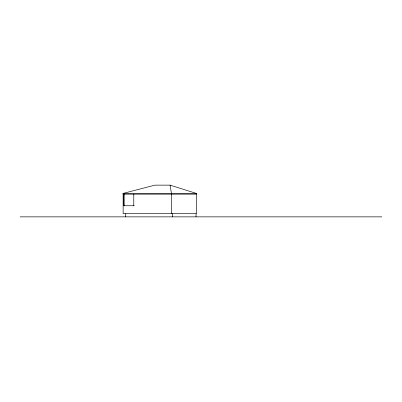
<?xml version="1.0" encoding="UTF-8"?>
<svg xmlns="http://www.w3.org/2000/svg" width="402" height="402" viewBox="0 0 402 402"><rect width="100%" height="100%" fill="white"/><g stroke="black" fill="none" stroke-linecap="round" stroke-linejoin="round"><path stroke-width="0.6" d="M196.387 194.146L123.057 194.146L123.057 193.417L154.951 185.141L170.066 185.141L196.387 193.417L196.387 213.698L123.138 213.698L123.138 193.447M123.057 193.417L196.523 193.417M123.138 205.744L134.313 205.744M20.1 216.859L381.9 216.859M170.066 185.141L171.433 193.417L171.433 213.698M196.055 213.698L196.055 216.859M172.503 213.698L172.503 216.859M133.776 194.146L133.776 205.744M125.394 213.698L125.394 216.859M124.173 194.06L124.173 205.744M123.64 193.447L123.64 205.744"/></g></svg>
